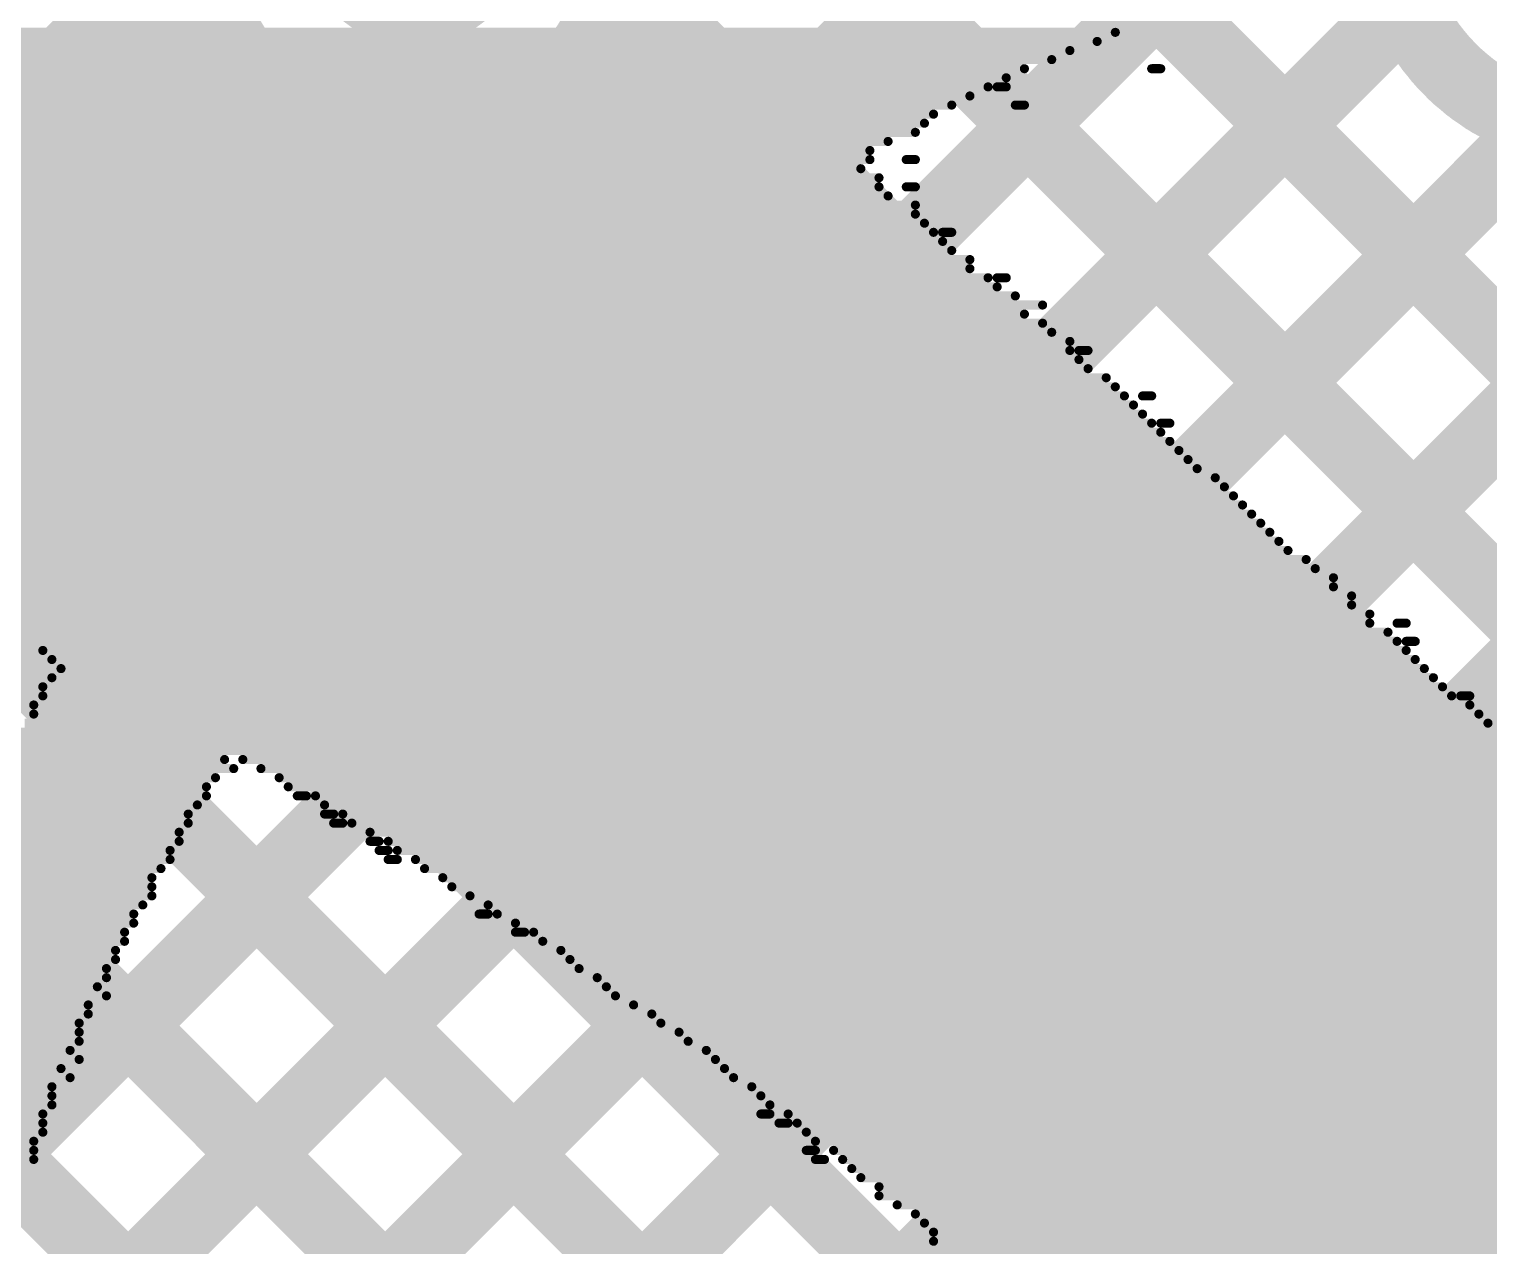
# Model space of a CAD drawing. Header units: millimetres. Extents: x 0 to 214, y 0 to 214.
# Drawn here: x 3.4305 to 3.5911, y 2.1555 to 2.2893 of the extents above; entities that cross this region are included whole.
import ezdxf

# ---------------------------------------------------------------- set-up
doc = ezdxf.new("R2010")
doc.units = ezdxf.units.MM
doc.header["$MEASUREMENT"] = 0
for name, color, linetype in [('BottomLayer', 5, 'Continuous'), ('BottomOverlay', 54, 'Continuous'), ('TopLayer', 1, 'Continuous')]:
    doc.layers.add(name, color=color, linetype=linetype)

msp = doc.modelspace()

# ---------------------------------------------------------------- hatches: boundary and pattern name
at = {"layer": 'BottomLayer'}
h = msp.add_hatch(color=5, dxfattribs=at)
edge = h.paths.add_edge_path()
edge.add_arc((3.47284, 2.3), 0.01181, 0, 360)
at = {"layer": 'TopLayer'}
h = msp.add_hatch(color=1, dxfattribs=at)
edge = h.paths.add_edge_path()
edge.add_arc((3.47284, 2.3), 0.01181, 0, 360)

# ---------------------------------------------------------------- linework, layer by layer
at = {"layer": 'BottomLayer'}
for points, const_width in [([(3.25717, 1.91067), (4.033, 2.6865)], 0.008), ([(3.28279, 1.908), (4.06129, 2.6865)], 0.008), ([(3.31107, 1.908), (4.08957, 2.6865)], 0.008), ([(3.33936, 1.908), (4.11786, 2.6865)], 0.008), ([(3.47284, 2.3), (3.77584, 2.603)], 0.025), ([(3.48946, 2.28338), (3.79246, 2.58638)], 0.008), ([(3.32618, 2.40806), (3.816, 1.91824)], 0.008), ([(3.31203, 2.39392), (3.816, 1.88995)], 0.008), ([(3.29789, 2.37978), (3.816, 1.86167)], 0.008), ([(3.28375, 2.36564), (3.816, 1.83338)], 0.008), ([(3.26961, 2.35149), (3.816, 1.8051)], 0.008), ([(3.2006, 1.96724), (3.58314, 2.34978)], 0.008), ([(3.25546, 2.33735), (3.816, 1.77682)], 0.008), ([(3.21475, 1.95309), (3.587, 2.32535)], 0.008), ([(3.52672, 2.32065), (3.994, 1.85337)], 0.008), ([(3.51258, 2.30651), (3.83756, 1.98153)], 0.008), ([(3.15818, 2.00966), (3.44935, 2.30084)], 0.008), ([(3.22889, 1.93895), (3.58201, 2.29207)], 0.008), ([(3.49844, 2.29237), (3.82137, 1.96944)], 0.008), ([(3.17232, 1.99552), (3.45832, 2.28152)], 0.008), ([(3.18646, 1.98138), (3.48493, 2.27985)], 0.008), ([(3.24303, 1.92481), (3.59717, 2.27895)], 0.008), ([(3.48348, 2.27905), (3.816, 1.94652)], 0.008)]:
    msp.add_lwpolyline(points, dxfattribs=dict(at, const_width=const_width))
at = {"layer": 'BottomLayer', "const_width": 0.008}
for points in [[(3.48946, 2.28338, -1), (3.45622, 2.31662)], [(3.62581, 2.301, -1.503118), (3.587, 2.31726)]]:
    msp.add_lwpolyline(points, format="xyb", dxfattribs=at)
at = {"layer": 'BottomLayer'}
for points, const_width in [([(3.46659, 2.3, 1), (3.47909, 2.3, 1)], 0.0125), ([(3.49644, 2.29237, 1), (3.50044, 2.29237, 1)], 0.004), ([(3.58001, 2.29207, 1), (3.58401, 2.29207, 1)], 0.004), ([(3.48746, 2.28338, 1), (3.49146, 2.28338, 1)], 0.004), ([(3.48746, 2.28338, 1), (3.49146, 2.28338, 1)], 0.004), ([(3.45632, 2.28152, 1), (3.46032, 2.28152, 1)], 0.004), ([(3.48293, 2.27985, 1), (3.48693, 2.27985, 1)], 0.004), ([(3.48148, 2.27905, 1), (3.48548, 2.27905, 1)], 0.004)]:
    msp.add_lwpolyline(points, format="xyb", close=True, dxfattribs=dict(at, const_width=const_width))
at = {"layer": 'BottomOverlay', "const_width": 0.001}
for points in [[(3.421, 2.288), (3.548, 2.288)], [(3.422, 2.289), (3.55, 2.289)], [(3.42, 2.287), (3.545, 2.287)], [(3.418, 2.285), (3.54, 2.285)], [(3.419, 2.286), (3.543, 2.286)], [(3.554, 2.285), (3.555, 2.285)], [(3.417, 2.284), (3.538, 2.284)], [(3.415, 2.282), (3.534, 2.282)], [(3.416, 2.283), (3.536, 2.283)], [(3.537, 2.283), (3.538, 2.283)], [(3.411, 2.28), (3.53, 2.28)], [(3.413, 2.281), (3.532, 2.281)], [(3.539, 2.281), (3.54, 2.281)], [(3.411, 2.279), (3.529, 2.279)], [(3.409, 2.277), (3.525, 2.277)], [(3.41, 2.278), (3.528, 2.278)], [(3.408, 2.276), (3.523, 2.276)], [(3.406, 2.274), (3.522, 2.274)], [(3.407, 2.275), (3.523, 2.275)], [(3.527, 2.275), (3.528, 2.275)], [(3.404, 2.272), (3.524, 2.272)], [(3.405, 2.273), (3.524, 2.273)], [(3.527, 2.272), (3.528, 2.272)], [(3.403, 2.271), (3.525, 2.271)], [(3.4, 2.27), (3.528, 2.27)], [(3.4, 2.269), (3.528, 2.269)], [(3.399, 2.268), (3.529, 2.268)], [(3.397, 2.266), (3.531, 2.266)], [(3.398, 2.267), (3.53, 2.267)], [(3.531, 2.267), (3.532, 2.267)], [(3.395, 2.264), (3.534, 2.264)], [(3.396, 2.265), (3.532, 2.265)], [(3.394, 2.263), (3.534, 2.263)], [(3.392, 2.261), (3.537, 2.261)], [(3.393, 2.262), (3.536, 2.262)], [(3.537, 2.262), (3.538, 2.262)], [(3.391, 2.26), (3.539, 2.26)], [(3.388, 2.258), (3.54, 2.258)], [(3.39, 2.259), (3.542, 2.259)], [(3.386, 2.256), (3.543, 2.256)], [(3.387, 2.257), (3.542, 2.257)], [(3.385, 2.255), (3.545, 2.255)], [(3.383, 2.253), (3.546, 2.253)], [(3.384, 2.254), (3.545, 2.254)], [(3.546, 2.254), (3.547, 2.254)], [(3.382, 2.252), (3.547, 2.252)], [(3.38, 2.251), (3.549, 2.251)], [(3.38, 2.25), (3.55, 2.25)], [(3.378, 2.248), (3.552, 2.248)], [(3.379, 2.249), (3.551, 2.249)], [(3.553, 2.249), (3.554, 2.249)], [(3.376, 2.247), (3.553, 2.247)], [(3.377, 2.246), (3.554, 2.246)], [(3.379, 2.245), (3.555, 2.245)], [(3.555, 2.246), (3.556, 2.246)], [(3.381, 2.244), (3.556, 2.244)], [(3.384, 2.243), (3.557, 2.243)], [(3.386, 2.242), (3.558, 2.242)], [(3.388, 2.241), (3.559, 2.241)], [(3.391, 2.24), (3.561, 2.24)], [(3.393, 2.239), (3.562, 2.239)], [(3.395, 2.238), (3.563, 2.238)], [(3.398, 2.237), (3.564, 2.237)], [(3.4, 2.236), (3.565, 2.236)], [(3.402, 2.235), (3.566, 2.235)], [(3.405, 2.234), (3.567, 2.234)], [(3.407, 2.233), (3.568, 2.233)], [(3.409, 2.232), (3.569, 2.232)], [(3.412, 2.231), (3.571, 2.231)], [(3.413, 2.23), (3.572, 2.23)], [(3.416, 2.229), (3.574, 2.229)], [(3.418, 2.228), (3.574, 2.228)], [(3.42, 2.227), (3.576, 2.227)], [(3.422, 2.226), (3.576, 2.226)], [(3.424, 2.225), (3.578, 2.225)], [(3.426, 2.224), (3.578, 2.224)], [(3.581, 2.224), (3.582, 2.224)], [(3.427, 2.223), (3.58, 2.223)], [(3.429, 2.222), (3.581, 2.222)], [(3.432, 2.221), (3.582, 2.221)], [(3.582, 2.222), (3.583, 2.222)], [(3.433, 2.22), (3.583, 2.22)], [(3.434, 2.219), (3.584, 2.219)], [(3.433, 2.218), (3.585, 2.218)], [(3.432, 2.217), (3.586, 2.217)], [(3.432, 2.216), (3.587, 2.216)], [(3.588, 2.216), (3.589, 2.216)], [(3.431, 2.215), (3.589, 2.215)], [(3.43, 2.213), (3.591, 2.213)], [(3.431, 2.214), (3.59, 2.214)], [(3.429, 2.212), (3.592, 2.212)], [(3.429, 2.211), (3.593, 2.211)], [(3.428, 2.21), (3.594, 2.21)], [(3.427, 2.208), (3.453, 2.208)], [(3.428, 2.209), (3.452, 2.209)], [(3.454, 2.209), (3.595, 2.209)], [(3.456, 2.208), (3.596, 2.208)], [(3.427, 2.207), (3.451, 2.207)], [(3.458, 2.207), (3.597, 2.207)], [(3.425, 2.205), (3.45, 2.205)], [(3.426, 2.206), (3.45, 2.206)], [(3.459, 2.206), (3.598, 2.206)], [(3.46, 2.205), (3.461, 2.205)], [(3.462, 2.205), (3.599, 2.205)], [(3.423, 2.203), (3.448, 2.203)], [(3.425, 2.204), (3.449, 2.204)], [(3.463, 2.204), (3.6, 2.204)], [(3.463, 2.203), (3.464, 2.203)], [(3.465, 2.203), (3.601, 2.203)], [(3.424, 2.202), (3.448, 2.202)], [(3.464, 2.202), (3.465, 2.202)], [(3.466, 2.202), (3.602, 2.202)], [(3.422, 2.2), (3.447, 2.2)], [(3.423, 2.201), (3.447, 2.201)], [(3.468, 2.201), (3.604, 2.201)], [(3.468, 2.2), (3.469, 2.2)], [(3.47, 2.2), (3.605, 2.2)], [(3.422, 2.199), (3.446, 2.199)], [(3.469, 2.199), (3.47, 2.199)], [(3.471, 2.199), (3.605, 2.199)], [(3.421, 2.197), (3.445, 2.197)], [(3.422, 2.198), (3.446, 2.198)], [(3.47, 2.198), (3.471, 2.198)], [(3.473, 2.198), (3.606, 2.198)], [(3.474, 2.197), (3.608, 2.197)], [(3.42, 2.195), (3.444, 2.195)], [(3.421, 2.196), (3.444, 2.196)], [(3.476, 2.196), (3.609, 2.196)], [(3.477, 2.195), (3.61, 2.195)], [(3.42, 2.194), (3.444, 2.194)], [(3.479, 2.194), (3.611, 2.194)], [(3.419, 2.193), (3.443, 2.193)], [(3.419, 2.192), (3.442, 2.192)], [(3.48, 2.192), (3.481, 2.192)], [(3.481, 2.193), (3.612, 2.193)], [(3.482, 2.192), (3.613, 2.192)], [(3.418, 2.19), (3.441, 2.19)], [(3.419, 2.191), (3.442, 2.191)], [(3.484, 2.191), (3.614, 2.191)], [(3.484, 2.19), (3.485, 2.19)], [(3.486, 2.19), (3.615, 2.19)], [(3.417, 2.189), (3.441, 2.189)], [(3.487, 2.189), (3.616, 2.189)], [(3.417, 2.188), (3.44, 2.188)], [(3.417, 2.187), (3.44, 2.187)], [(3.489, 2.188), (3.617, 2.188)], [(3.49, 2.187), (3.619, 2.187)], [(3.416, 2.186), (3.439, 2.186)], [(3.491, 2.186), (3.619, 2.186)], [(3.416, 2.185), (3.439, 2.185)], [(3.416, 2.184), (3.438, 2.184)], [(3.493, 2.185), (3.62, 2.185)], [(3.494, 2.184), (3.621, 2.184)], [(3.415, 2.183), (3.439, 2.183)], [(3.415, 2.182), (3.437, 2.182)], [(3.495, 2.183), (3.622, 2.183)], [(3.497, 2.182), (3.623, 2.182)], [(3.414, 2.181), (3.437, 2.181)], [(3.499, 2.181), (3.624, 2.181)], [(3.413, 2.179), (3.436, 2.179)], [(3.414, 2.18), (3.436, 2.18)], [(3.5, 2.18), (3.626, 2.18)], [(3.502, 2.179), (3.627, 2.179)], [(3.413, 2.178), (3.436, 2.178)], [(3.503, 2.178), (3.627, 2.178)], [(3.412, 2.176), (3.436, 2.176)], [(3.413, 2.177), (3.435, 2.177)], [(3.505, 2.177), (3.628, 2.177)], [(3.506, 2.176), (3.629, 2.176)], [(3.411, 2.174), (3.435, 2.174)], [(3.412, 2.175), (3.434, 2.175)], [(3.507, 2.175), (3.631, 2.175)], [(3.508, 2.174), (3.633, 2.174)], [(3.41, 2.173), (3.433, 2.173)], [(3.51, 2.173), (3.633, 2.173)], [(3.41, 2.171), (3.433, 2.171)], [(3.411, 2.172), (3.433, 2.172)], [(3.511, 2.172), (3.634, 2.172)], [(3.512, 2.171), (3.635, 2.171)], [(3.41, 2.17), (3.432, 2.17)], [(3.511, 2.17), (3.512, 2.17)], [(3.514, 2.17), (3.636, 2.17)], [(3.409, 2.168), (3.432, 2.168)], [(3.41, 2.169), (3.432, 2.169)], [(3.513, 2.169), (3.514, 2.169)], [(3.515, 2.169), (3.638, 2.169)], [(3.516, 2.168), (3.639, 2.168)], [(3.409, 2.167), (3.431, 2.167)], [(3.409, 2.166), (3.431, 2.166)], [(3.516, 2.166), (3.517, 2.166)], [(3.517, 2.167), (3.639, 2.167)], [(3.519, 2.166), (3.639, 2.166)], [(3.408, 2.165), (3.431, 2.165)], [(3.517, 2.165), (3.518, 2.165)], [(3.52, 2.165), (3.64, 2.165)], [(3.408, 2.164), (3.43, 2.164)], [(3.408, 2.163), (3.43, 2.163)], [(3.521, 2.164), (3.641, 2.164)], [(3.522, 2.163), (3.643, 2.163)], [(3.408, 2.162), (3.43, 2.162)], [(3.524, 2.162), (3.644, 2.162)], [(3.524, 2.161), (3.644, 2.161)], [(3.526, 2.16), (3.645, 2.16)], [(3.528, 2.159), (3.646, 2.159)], [(3.529, 2.158), (3.648, 2.158)], [(3.53, 2.157), (3.648, 2.157)], [(3.53, 2.156), (3.649, 2.156)], [(3.532, 2.155), (3.65, 2.155)]]:
    msp.add_lwpolyline(points, dxfattribs=at)
at = {"layer": 'BottomOverlay', "const_width": 0.0005}
for points in [[(3.54775, 2.288, 1), (3.54825, 2.288, 1)], [(3.54975, 2.289, 1), (3.55025, 2.289, 1)], [(3.54475, 2.287, 1), (3.54525, 2.287, 1)], [(3.53975, 2.285, 1), (3.54025, 2.285, 1)], [(3.54275, 2.286, 1), (3.54325, 2.286, 1)], [(3.55375, 2.285, 1), (3.55425, 2.285, 1)], [(3.55475, 2.285, 1), (3.55525, 2.285, 1)], [(3.53775, 2.284, 1), (3.53825, 2.284, 1)], [(3.53375, 2.282, 1), (3.53425, 2.282, 1)], [(3.53575, 2.283, 1), (3.53625, 2.283, 1)], [(3.53675, 2.283, 1), (3.53725, 2.283, 1)], [(3.53775, 2.283, 1), (3.53825, 2.283, 1)], [(3.52975, 2.28, 1), (3.53025, 2.28, 1)], [(3.53175, 2.281, 1), (3.53225, 2.281, 1)], [(3.53875, 2.281, 1), (3.53925, 2.281, 1)], [(3.53975, 2.281, 1), (3.54025, 2.281, 1)], [(3.52875, 2.279, 1), (3.52925, 2.279, 1)], [(3.52475, 2.277, 1), (3.52525, 2.277, 1)], [(3.52775, 2.278, 1), (3.52825, 2.278, 1)], [(3.52275, 2.276, 1), (3.52325, 2.276, 1)], [(3.52175, 2.274, 1), (3.52225, 2.274, 1)], [(3.52275, 2.275, 1), (3.52325, 2.275, 1)], [(3.52675, 2.275, 1), (3.52725, 2.275, 1)], [(3.52775, 2.275, 1), (3.52825, 2.275, 1)], [(3.52375, 2.273, 1), (3.52425, 2.273, 1)], [(3.52375, 2.272, 1), (3.52425, 2.272, 1)], [(3.52675, 2.272, 1), (3.52725, 2.272, 1)], [(3.52775, 2.272, 1), (3.52825, 2.272, 1)], [(3.52475, 2.271, 1), (3.52525, 2.271, 1)], [(3.52775, 2.27, 1), (3.52825, 2.27, 1)], [(3.52775, 2.269, 1), (3.52825, 2.269, 1)], [(3.52875, 2.268, 1), (3.52925, 2.268, 1)], [(3.52975, 2.267, 1), (3.53025, 2.267, 1)], [(3.53075, 2.267, 1), (3.53125, 2.267, 1)], [(3.53075, 2.266, 1), (3.53125, 2.266, 1)], [(3.53175, 2.267, 1), (3.53225, 2.267, 1)], [(3.53175, 2.265, 1), (3.53225, 2.265, 1)], [(3.53375, 2.264, 1), (3.53425, 2.264, 1)], [(3.53375, 2.263, 1), (3.53425, 2.263, 1)], [(3.53575, 2.262, 1), (3.53625, 2.262, 1)], [(3.53675, 2.262, 1), (3.53725, 2.262, 1)], [(3.53675, 2.261, 1), (3.53725, 2.261, 1)], [(3.53775, 2.262, 1), (3.53825, 2.262, 1)], [(3.53875, 2.26, 1), (3.53925, 2.26, 1)], [(3.53975, 2.258, 1), (3.54025, 2.258, 1)], [(3.54175, 2.259, 1), (3.54225, 2.259, 1)], [(3.54175, 2.257, 1), (3.54225, 2.257, 1)], [(3.54275, 2.256, 1), (3.54325, 2.256, 1)], [(3.54475, 2.255, 1), (3.54525, 2.255, 1)], [(3.54475, 2.254, 1), (3.54525, 2.254, 1)], [(3.54575, 2.254, 1), (3.54625, 2.254, 1)], [(3.54575, 2.253, 1), (3.54625, 2.253, 1)], [(3.54675, 2.254, 1), (3.54725, 2.254, 1)], [(3.54675, 2.252, 1), (3.54725, 2.252, 1)], [(3.54875, 2.251, 1), (3.54925, 2.251, 1)], [(3.54975, 2.25, 1), (3.55025, 2.25, 1)], [(3.55075, 2.249, 1), (3.55125, 2.249, 1)], [(3.55175, 2.248, 1), (3.55225, 2.248, 1)], [(3.55275, 2.249, 1), (3.55325, 2.249, 1)], [(3.55375, 2.249, 1), (3.55425, 2.249, 1)], [(3.55275, 2.247, 1), (3.55325, 2.247, 1)], [(3.55375, 2.246, 1), (3.55425, 2.246, 1)], [(3.55475, 2.246, 1), (3.55525, 2.246, 1)], [(3.55475, 2.245, 1), (3.55525, 2.245, 1)], [(3.55575, 2.246, 1), (3.55625, 2.246, 1)], [(3.55575, 2.244, 1), (3.55625, 2.244, 1)], [(3.55675, 2.243, 1), (3.55725, 2.243, 1)], [(3.55775, 2.242, 1), (3.55825, 2.242, 1)], [(3.55875, 2.241, 1), (3.55925, 2.241, 1)], [(3.56075, 2.24, 1), (3.56125, 2.24, 1)], [(3.56175, 2.239, 1), (3.56225, 2.239, 1)], [(3.56275, 2.238, 1), (3.56325, 2.238, 1)], [(3.56375, 2.237, 1), (3.56425, 2.237, 1)], [(3.56475, 2.236, 1), (3.56525, 2.236, 1)], [(3.56575, 2.235, 1), (3.56625, 2.235, 1)], [(3.56675, 2.234, 1), (3.56725, 2.234, 1)], [(3.56775, 2.233, 1), (3.56825, 2.233, 1)], [(3.56875, 2.232, 1), (3.56925, 2.232, 1)], [(3.57075, 2.231, 1), (3.57125, 2.231, 1)], [(3.57175, 2.23, 1), (3.57225, 2.23, 1)], [(3.57375, 2.229, 1), (3.57425, 2.229, 1)], [(3.57375, 2.228, 1), (3.57425, 2.228, 1)], [(3.57575, 2.227, 1), (3.57625, 2.227, 1)], [(3.57575, 2.226, 1), (3.57625, 2.226, 1)], [(3.57775, 2.225, 1), (3.57825, 2.225, 1)], [(3.57775, 2.224, 1), (3.57825, 2.224, 1)], [(3.58075, 2.224, 1), (3.58125, 2.224, 1)], [(3.58175, 2.224, 1), (3.58225, 2.224, 1)], [(3.57975, 2.223, 1), (3.58025, 2.223, 1)], [(3.43175, 2.221, 1), (3.43225, 2.221, 1)], [(3.58075, 2.222, 1), (3.58125, 2.222, 1)], [(3.58175, 2.222, 1), (3.58225, 2.222, 1)], [(3.58175, 2.221, 1), (3.58225, 2.221, 1)], [(3.58275, 2.222, 1), (3.58325, 2.222, 1)], [(3.43275, 2.22, 1), (3.43325, 2.22, 1)], [(3.43375, 2.219, 1), (3.43425, 2.219, 1)], [(3.58275, 2.22, 1), (3.58325, 2.22, 1)], [(3.58375, 2.219, 1), (3.58425, 2.219, 1)], [(3.43275, 2.218, 1), (3.43325, 2.218, 1)], [(3.58475, 2.218, 1), (3.58525, 2.218, 1)], [(3.43175, 2.217, 1), (3.43225, 2.217, 1)], [(3.43175, 2.216, 1), (3.43225, 2.216, 1)], [(3.58575, 2.217, 1), (3.58625, 2.217, 1)], [(3.58675, 2.216, 1), (3.58725, 2.216, 1)], [(3.58775, 2.216, 1), (3.58825, 2.216, 1)], [(3.58875, 2.216, 1), (3.58925, 2.216, 1)], [(3.43075, 2.215, 1), (3.43125, 2.215, 1)], [(3.58875, 2.215, 1), (3.58925, 2.215, 1)], [(3.43075, 2.214, 1), (3.43125, 2.214, 1)], [(3.58975, 2.214, 1), (3.59025, 2.214, 1)], [(3.59075, 2.213, 1), (3.59125, 2.213, 1)], [(3.45175, 2.209, 1), (3.45225, 2.209, 1)], [(3.45275, 2.208, 1), (3.45325, 2.208, 1)], [(3.45375, 2.209, 1), (3.45425, 2.209, 1)], [(3.45575, 2.208, 1), (3.45625, 2.208, 1)], [(3.45075, 2.207, 1), (3.45125, 2.207, 1)], [(3.45775, 2.207, 1), (3.45825, 2.207, 1)], [(3.44975, 2.206, 1), (3.45025, 2.206, 1)], [(3.44975, 2.205, 1), (3.45025, 2.205, 1)], [(3.45875, 2.206, 1), (3.45925, 2.206, 1)], [(3.45975, 2.205, 1), (3.46025, 2.205, 1)], [(3.46075, 2.205, 1), (3.46125, 2.205, 1)], [(3.46175, 2.205, 1), (3.46225, 2.205, 1)], [(3.44775, 2.203, 1), (3.44825, 2.203, 1)], [(3.44875, 2.204, 1), (3.44925, 2.204, 1)], [(3.46275, 2.204, 1), (3.46325, 2.204, 1)], [(3.46275, 2.203, 1), (3.46325, 2.203, 1)], [(3.46375, 2.203, 1), (3.46425, 2.203, 1)], [(3.46475, 2.203, 1), (3.46525, 2.203, 1)], [(3.44775, 2.202, 1), (3.44825, 2.202, 1)], [(3.46375, 2.202, 1), (3.46425, 2.202, 1)], [(3.46475, 2.202, 1), (3.46525, 2.202, 1)], [(3.46575, 2.202, 1), (3.46625, 2.202, 1)], [(3.44675, 2.201, 1), (3.44725, 2.201, 1)], [(3.44675, 2.2, 1), (3.44725, 2.2, 1)], [(3.46775, 2.201, 1), (3.46825, 2.201, 1)], [(3.46775, 2.2, 1), (3.46825, 2.2, 1)], [(3.46875, 2.2, 1), (3.46925, 2.2, 1)], [(3.46975, 2.2, 1), (3.47025, 2.2, 1)], [(3.44575, 2.199, 1), (3.44625, 2.199, 1)], [(3.46875, 2.199, 1), (3.46925, 2.199, 1)], [(3.46975, 2.199, 1), (3.47025, 2.199, 1)], [(3.47075, 2.199, 1), (3.47125, 2.199, 1)], [(3.44475, 2.197, 1), (3.44525, 2.197, 1)], [(3.44575, 2.198, 1), (3.44625, 2.198, 1)], [(3.46975, 2.198, 1), (3.47025, 2.198, 1)], [(3.47075, 2.198, 1), (3.47125, 2.198, 1)], [(3.47275, 2.198, 1), (3.47325, 2.198, 1)], [(3.47375, 2.197, 1), (3.47425, 2.197, 1)], [(3.44375, 2.196, 1), (3.44425, 2.196, 1)], [(3.44375, 2.195, 1), (3.44425, 2.195, 1)], [(3.47575, 2.196, 1), (3.47625, 2.196, 1)], [(3.47675, 2.195, 1), (3.47725, 2.195, 1)], [(3.44375, 2.194, 1), (3.44425, 2.194, 1)], [(3.47875, 2.194, 1), (3.47925, 2.194, 1)], [(3.44175, 2.192, 1), (3.44225, 2.192, 1)], [(3.44275, 2.193, 1), (3.44325, 2.193, 1)], [(3.47975, 2.192, 1), (3.48025, 2.192, 1)], [(3.48075, 2.193, 1), (3.48125, 2.193, 1)], [(3.48075, 2.192, 1), (3.48125, 2.192, 1)], [(3.48175, 2.192, 1), (3.48225, 2.192, 1)], [(3.44075, 2.19, 1), (3.44125, 2.19, 1)], [(3.44175, 2.191, 1), (3.44225, 2.191, 1)], [(3.48375, 2.191, 1), (3.48425, 2.191, 1)], [(3.48375, 2.19, 1), (3.48425, 2.19, 1)], [(3.48475, 2.19, 1), (3.48525, 2.19, 1)], [(3.48575, 2.19, 1), (3.48625, 2.19, 1)], [(3.44075, 2.189, 1), (3.44125, 2.189, 1)], [(3.48675, 2.189, 1), (3.48725, 2.189, 1)], [(3.43975, 2.188, 1), (3.44025, 2.188, 1)], [(3.43975, 2.187, 1), (3.44025, 2.187, 1)], [(3.48875, 2.188, 1), (3.48925, 2.188, 1)], [(3.48975, 2.187, 1), (3.49025, 2.187, 1)], [(3.43875, 2.186, 1), (3.43925, 2.186, 1)], [(3.49075, 2.186, 1), (3.49125, 2.186, 1)], [(3.43775, 2.184, 1), (3.43825, 2.184, 1)], [(3.43875, 2.185, 1), (3.43925, 2.185, 1)], [(3.49275, 2.185, 1), (3.49325, 2.185, 1)], [(3.49375, 2.184, 1), (3.49425, 2.184, 1)], [(3.43675, 2.182, 1), (3.43725, 2.182, 1)], [(3.43875, 2.183, 1), (3.43925, 2.183, 1)], [(3.49475, 2.183, 1), (3.49525, 2.183, 1)], [(3.49675, 2.182, 1), (3.49725, 2.182, 1)], [(3.43675, 2.181, 1), (3.43725, 2.181, 1)], [(3.49875, 2.181, 1), (3.49925, 2.181, 1)], [(3.43575, 2.18, 1), (3.43625, 2.18, 1)], [(3.43575, 2.179, 1), (3.43625, 2.179, 1)], [(3.49975, 2.18, 1), (3.50025, 2.18, 1)], [(3.50175, 2.179, 1), (3.50225, 2.179, 1)], [(3.43575, 2.178, 1), (3.43625, 2.178, 1)], [(3.50275, 2.178, 1), (3.50325, 2.178, 1)], [(3.43475, 2.177, 1), (3.43525, 2.177, 1)], [(3.43575, 2.176, 1), (3.43625, 2.176, 1)], [(3.50475, 2.177, 1), (3.50525, 2.177, 1)], [(3.50575, 2.176, 1), (3.50625, 2.176, 1)], [(3.43375, 2.175, 1), (3.43425, 2.175, 1)], [(3.43475, 2.174, 1), (3.43525, 2.174, 1)], [(3.50675, 2.175, 1), (3.50725, 2.175, 1)], [(3.50775, 2.174, 1), (3.50825, 2.174, 1)], [(3.43275, 2.173, 1), (3.43325, 2.173, 1)], [(3.50975, 2.173, 1), (3.51025, 2.173, 1)], [(3.43275, 2.172, 1), (3.43325, 2.172, 1)], [(3.43275, 2.171, 1), (3.43325, 2.171, 1)], [(3.51075, 2.172, 1), (3.51125, 2.172, 1)], [(3.51175, 2.171, 1), (3.51225, 2.171, 1)], [(3.43175, 2.17, 1), (3.43225, 2.17, 1)], [(3.51075, 2.17, 1), (3.51125, 2.17, 1)], [(3.51175, 2.17, 1), (3.51225, 2.17, 1)], [(3.51375, 2.17, 1), (3.51425, 2.17, 1)], [(3.43175, 2.169, 1), (3.43225, 2.169, 1)], [(3.43175, 2.168, 1), (3.43225, 2.168, 1)], [(3.51275, 2.169, 1), (3.51325, 2.169, 1)], [(3.51375, 2.169, 1), (3.51425, 2.169, 1)], [(3.51475, 2.169, 1), (3.51525, 2.169, 1)], [(3.51575, 2.168, 1), (3.51625, 2.168, 1)], [(3.43075, 2.167, 1), (3.43125, 2.167, 1)], [(3.43075, 2.166, 1), (3.43125, 2.166, 1)], [(3.51575, 2.166, 1), (3.51625, 2.166, 1)], [(3.51675, 2.167, 1), (3.51725, 2.167, 1)], [(3.51675, 2.166, 1), (3.51725, 2.166, 1)], [(3.51875, 2.166, 1), (3.51925, 2.166, 1)], [(3.43075, 2.165, 1), (3.43125, 2.165, 1)], [(3.51675, 2.165, 1), (3.51725, 2.165, 1)], [(3.51775, 2.165, 1), (3.51825, 2.165, 1)], [(3.51975, 2.165, 1), (3.52025, 2.165, 1)], [(3.52075, 2.164, 1), (3.52125, 2.164, 1)], [(3.52175, 2.163, 1), (3.52225, 2.163, 1)], [(3.52375, 2.162, 1), (3.52425, 2.162, 1)], [(3.52375, 2.161, 1), (3.52425, 2.161, 1)], [(3.52575, 2.16, 1), (3.52625, 2.16, 1)], [(3.52775, 2.159, 1), (3.52825, 2.159, 1)], [(3.52875, 2.158, 1), (3.52925, 2.158, 1)], [(3.52975, 2.157, 1), (3.53025, 2.157, 1)], [(3.52975, 2.156, 1), (3.53025, 2.156, 1)]]:
    msp.add_lwpolyline(points, format="xyb", close=True, dxfattribs=at)
at = {"layer": 'TopLayer', "const_width": 0.008}
for points in [[(3.35728, 2.12391), (3.54637, 2.313)], [(3.38556, 2.12391), (3.57465, 2.313)], [(3.48948, 2.2844), (3.51808, 2.313)], [(3.50609, 2.313), (3.83709, 1.982)], [(3.53437, 2.313), (4.00827, 1.8391)], [(3.49522, 2.29559), (3.80881, 1.982)], [(3.41385, 2.12391), (3.58201, 2.29207)], [(3.44889, 2.10238), (3.6315, 2.285)], [(3.46303, 2.08824), (3.65979, 2.285)], [(3.4731, 2.07003), (3.68807, 2.285)], [(3.47352, 2.04217), (3.71636, 2.285)], [(3.238, 2.284), (3.45658, 2.284)], [(3.27243, 2.12391), (3.43251, 2.284)], [(3.30882, 2.284), (3.61082, 1.982)], [(3.329, 2.12391), (3.48844, 2.28336)], [(3.3371, 2.284), (3.6391, 1.982)], [(3.36538, 2.284), (3.66738, 1.982)], [(3.39367, 2.284), (3.69567, 1.982)], [(3.42195, 2.284), (3.72395, 1.982)], [(3.45024, 2.284), (3.75224, 1.982)], [(3.30071, 2.12391), (3.45881, 2.28201)], [(3.43468, 2.11646), (3.59717, 2.27895)], [(3.48296, 2.27956), (3.78052, 1.982)]]:
    msp.add_lwpolyline(points, dxfattribs=at)
for points in [[(3.61926, 2.285, -0.894093), (3.5836, 2.313)], [(3.49565, 2.3, -0.671081), (3.45658, 2.284)]]:
    msp.add_lwpolyline(points, format="xyb", dxfattribs=at)
at = {"layer": 'TopLayer', "const_width": 0.004}
for points in [[(3.58001, 2.29207, 1), (3.58401, 2.29207, 1)], [(3.43051, 2.284, 1), (3.43451, 2.284, 1)], [(3.44824, 2.284, 1), (3.45224, 2.284, 1)], [(3.45458, 2.284, 1), (3.45858, 2.284, 1)], [(3.45458, 2.284, 1), (3.45858, 2.284, 1)], [(3.48644, 2.28336, 1), (3.49044, 2.28336, 1)], [(3.48748, 2.2844, 1), (3.49148, 2.2844, 1)], [(3.45681, 2.28201, 1), (3.46081, 2.28201, 1)], [(3.48096, 2.27956, 1), (3.48496, 2.27956, 1)]]:
    msp.add_lwpolyline(points, format="xyb", close=True, dxfattribs=at)

doc.saveas('drawing.dxf')
